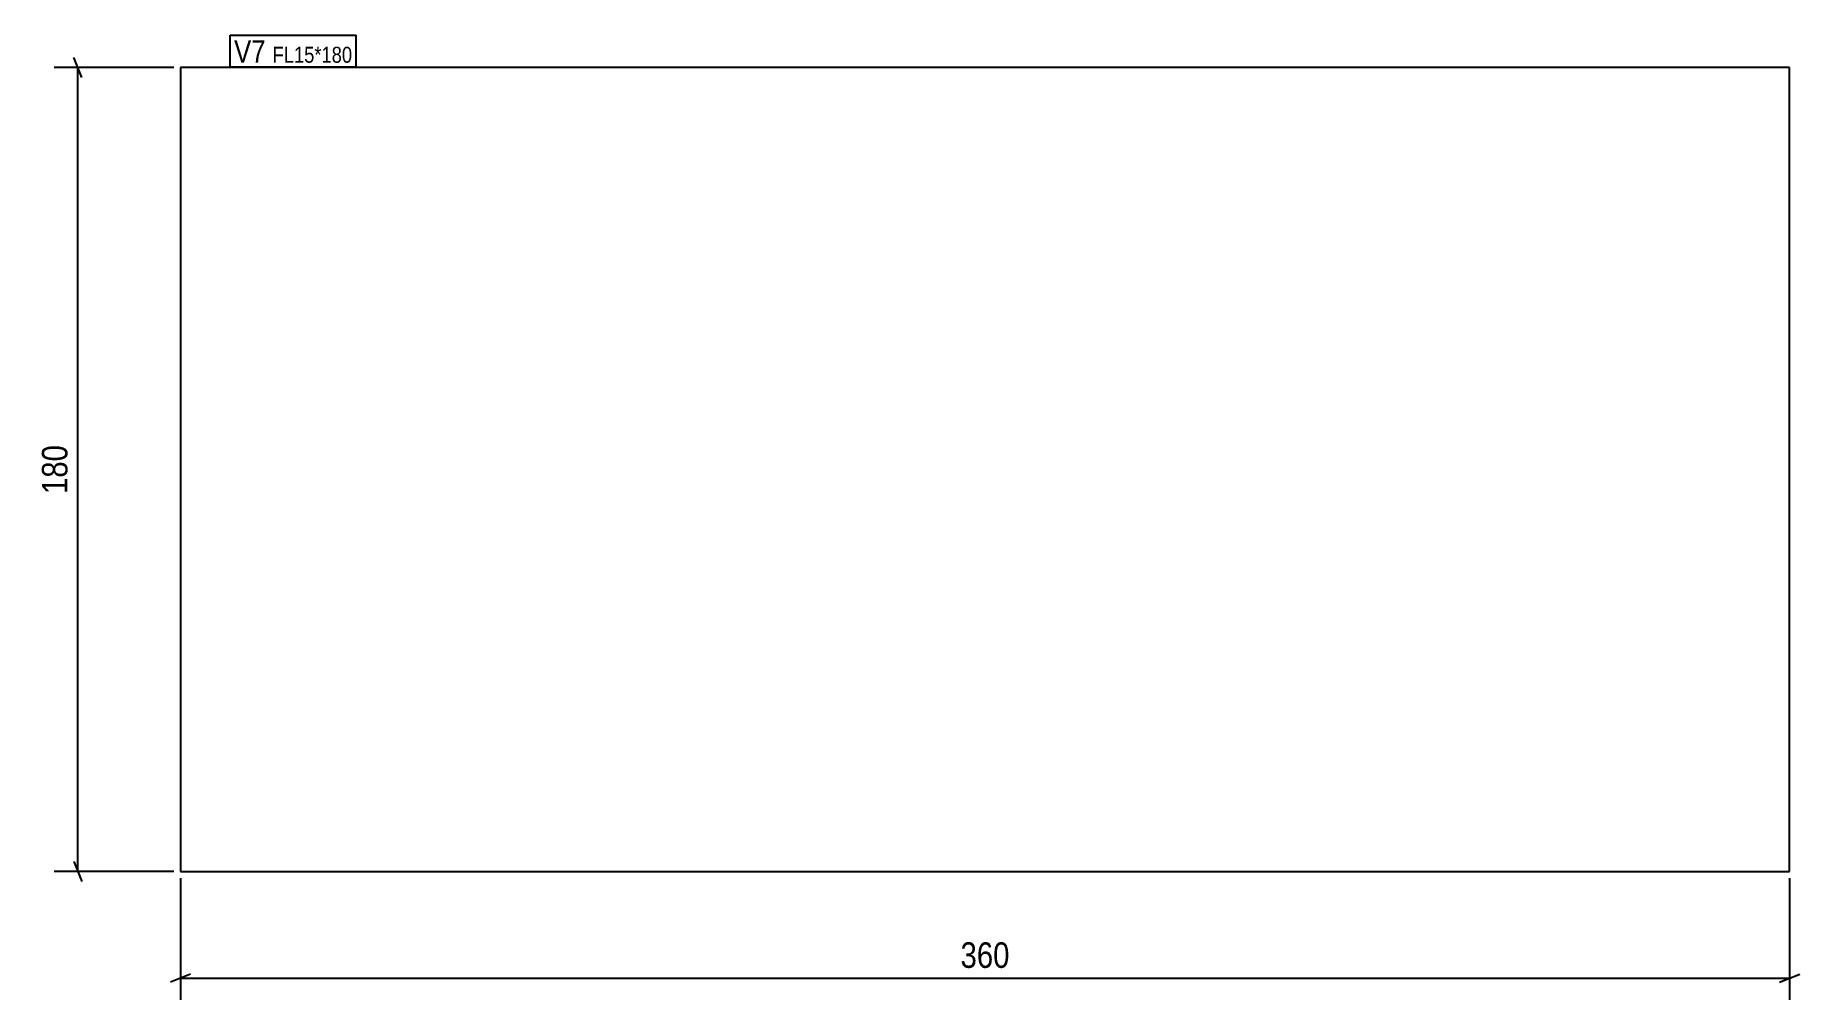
# Model space of a CAD drawing. Header units: millimetres. Extents: x 3 to 398, y 4 to 220.
import ezdxf

# ---------------------------------------------------------------- set-up
doc = ezdxf.new("R2010")
doc.units = ezdxf.units.MM
for name, color, linetype in [('MÅLSÆTNING', 7, 'Continuous'), ('STÅL', 7, 'Continuous'), ('TEKST', 7, 'Continuous')]:
    doc.layers.add(name, color=color, linetype=linetype)
doc.styles.add('Arial Narrow', font='ARIALN.TTF', dxfattribs={"height": 0.2})

msp = doc.modelspace()

# ---------------------------------------------------------------- linework, layer by layer
at = {"layer": 'MÅLSÆTNING', "color": 7, "linetype": 'Continuous'}
for p, q in [((34.28, 213.18), (7.5, 213.18)), ((13.73, 210.93), (11.93, 215.43)), ((12.83, 33.18), (12.83, 213.18)), ((34.28, 33.18), (7.5, 33.18)), ((11.93, 35.43), (13.73, 30.93)), ((35.78, 31.68), (35.78, 4.5)), ((395.78, 31.68), (395.78, 4.5)), ((38.03, 10.2), (33.53, 8.4)), ((35.78, 9.3), (395.78, 9.3)), ((393.53, 8.4), (398.03, 10.2))]:
    msp.add_line(p, q, dxfattribs=at)
at = {"layer": 'STÅL', "color": 2, "linetype": 'Continuous'}
for p, q in [((395.78, 213.18), (35.78, 213.18)), ((35.78, 213.18), (35.78, 33.18)), ((395.78, 33.18), (395.78, 213.18)), ((35.78, 33.18), (395.78, 33.18))]:
    msp.add_line(p, q, dxfattribs=at)

# ---------------------------------------------------------------- next in the draw order: wipeouts: each hides what was drawn before it
at = {"color": 0}
for points, layer in [([(11.7, 129.87), (3.3, 129.87), (3.3, 116.5), (11.7, 116.5)], 'MÅLSÆTNING'), ([(222.46, 10.43), (222.46, 18.83), (209.09, 18.83), (209.09, 10.43)], 'MÅLSÆTNING'), ([(54.81, 214.23), (54.81, 219.48), (47.78, 219.48), (47.78, 214.23)], 'TEKST')]:
    msp.add_wipeout(points, dxfattribs=at).dxf.layer = layer

# ---------------------------------------------------------------- next in the draw order: texts
at = {"layer": 'MÅLSÆTNING', "color": 3, "style": 'Arial Narrow'}
msp.add_text('180', height=5.727, rotation=90.0002, dxfattribs=at).set_placement((10.5, 117.7))
msp.add_text('360', height=5.727, dxfattribs=at).set_placement((210.29, 11.63))

# ---------------------------------------------------------------- next in the draw order: wipeouts: each hides what was drawn before it
at = {"color": 0}
msp.add_wipeout([(54.81, 214.23), (54.81, 219.48), (47.78, 219.48), (47.78, 214.23)], dxfattribs=at).dxf.layer = 'TEKST'

# ---------------------------------------------------------------- next in the draw order: linework, layer by layer
at = {"layer": 'TEKST', "color": 7, "linetype": 'Continuous'}
for p, q in [((46.88, 220.38), (75.1, 220.38)), ((46.88, 213.33), (46.88, 220.38))]:
    msp.add_line(p, q, dxfattribs=at)

# ---------------------------------------------------------------- next in the draw order: wipeouts: each hides what was drawn before it
at = {"color": 0}
msp.add_wipeout([(74.2, 214.23), (74.2, 217.98), (56.39, 217.98), (56.39, 214.23)], dxfattribs=at).dxf.layer = 'TEKST'

# ---------------------------------------------------------------- next in the draw order: wipeouts: each hides what was drawn before it
msp.add_wipeout([(74.2, 214.23), (74.2, 217.98), (56.39, 217.98), (56.39, 214.23)], dxfattribs=at).dxf.layer = 'TEKST'

# ---------------------------------------------------------------- next in the draw order: linework, layer by layer
at = {"layer": 'TEKST', "color": 7, "linetype": 'Continuous'}
for p, q in [((75.1, 213.33), (75.1, 220.38)), ((46.88, 213.33), (75.1, 213.33))]:
    msp.add_line(p, q, dxfattribs=at)

# ---------------------------------------------------------------- next in the draw order: texts
at = {"layer": 'TEKST', "color": 3, "style": 'Arial Narrow'}
for s, height, p in [('V7', 5.011, (47.78, 214.23)), ('FL15*180', 3.579, (56.39, 214.23))]:
    msp.add_text(s, height=height, dxfattribs=at).set_placement(p)

doc.saveas('drawing.dxf')
